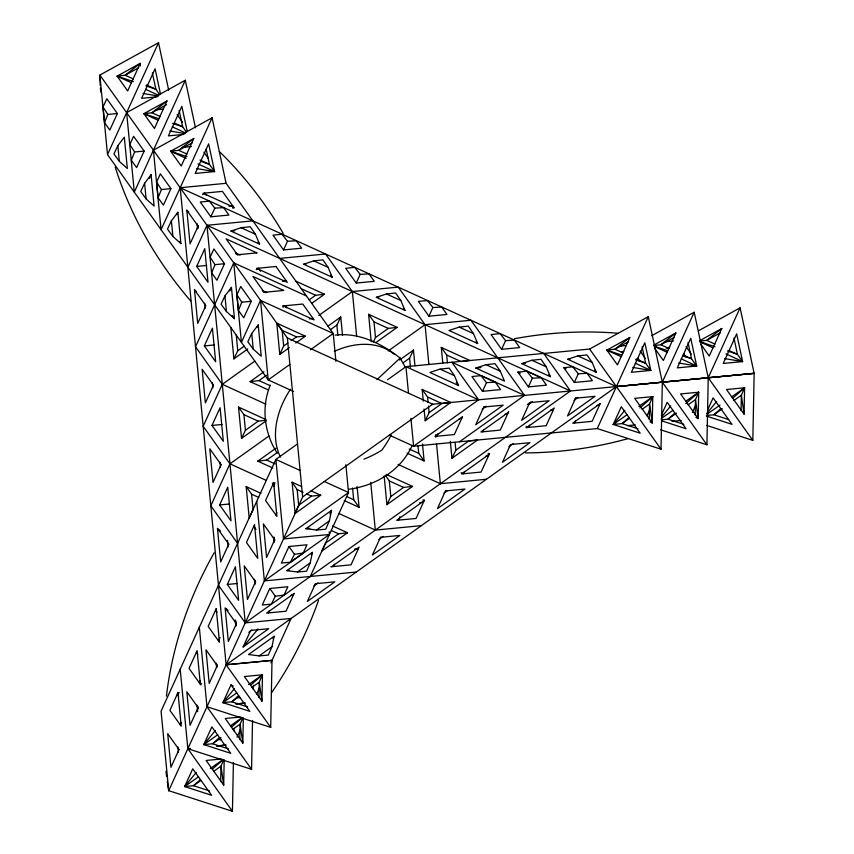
<?xml version="1.0" encoding="UTF-8"?>
<svg xmlns="http://www.w3.org/2000/svg" width="854" height="854" viewBox="0 0 854 854"><rect width="100%" height="100%" fill="white"/><g stroke="black" fill="none" stroke-linecap="round" stroke-linejoin="round"><path stroke-width="1.28" d="M220.684 781.559L220.983 766.123L223.748 759.782M221.624 758.982L206.124 760.455L223.695 785.114L224.186 760.049M168.697 790.665L232.437 811.3L233.398 762.697M239.803 739.596L240.113 724.149L242.878 717.819M240.753 717.008L225.253 718.492L242.824 743.151L243.315 718.086M180.194 669.216L187.848 748.723L251.567 769.337L252.528 720.733M258.933 697.633L259.242 682.186L262.466 674.799L244.383 676.528L261.943 701.177L262.466 674.799L248.567 684.577M270.697 727.373L272.01 660.377L226.086 664.764L270.697 727.373L206.956 706.728L251.567 769.337M649.254 419.463L649.552 404.017L652.787 396.63L634.693 398.359L652.264 423.008L652.787 396.63L638.888 406.408M551.364 432.989L597.277 428.569L661.017 449.204L662.33 382.208M695.156 415.044L695.466 399.597L698.689 392.21L680.606 393.94L698.177 418.588L698.689 392.21L685.858 401.231M660.676 429.808L706.92 444.774L708.233 377.788L740.098 307.824L698.689 330.679M741.069 410.625L741.368 395.178L744.603 387.791L726.508 389.52L744.08 414.169L744.603 387.791L731.771 396.811M706.589 425.388L752.833 440.354L754.146 373.358L740.098 307.824M233.697 730.682L234.188 728.355M252.827 688.719L253.553 685.218M271.956 646.756L274.134 636.262L248.525 654.527L259.146 655.883L268.263 655.125L271.956 646.756L259.146 655.883M310.237 562.85L312.404 552.367L286.795 570.632L297.427 571.988L306.543 571.23L310.237 562.85L297.427 571.988M329.356 520.887L331.533 510.393L305.924 528.669L316.556 530.024L325.673 529.266L329.356 520.887L316.556 530.024M270.355 385.133C260.993 406.995 264.324 433.405 277.198 453.143M104.54 122.656L107.86 114.436L103.035 107.006L106.814 98.744L117.361 113.529L109.824 130.054L104.54 122.656L103.035 107.006M134.633 151.991L131.313 160.21L136.608 167.597L144.145 151.073L133.598 136.288L129.808 144.55L134.633 151.991L144.145 151.073M158.097 197.765L161.417 189.545L156.592 182.105L160.371 173.842L170.917 188.627L163.392 205.152L158.097 197.765L156.592 182.105M214.984 264.644L211.664 272.864L216.948 280.251L224.485 263.726L213.938 248.941L210.159 257.203L214.984 264.644L224.485 263.726M238.447 310.408L241.767 302.188L236.942 294.758L240.721 286.496L251.268 301.281L243.732 317.805L238.447 310.408L236.942 294.758M311.166 490.879L320.709 495.224L295.1 513.489L298.654 505.248L297.149 489.588L292.089 482.179L301.633 486.524M303.245 553.05L306.992 544.777L288.919 546.517L281.382 563.042L290.435 562.188L303.245 553.05L294.459 554.289L290.435 562.188M293.637 391.495L268.199 379.902L107.508 154.595L158.513 42.7L99.854 75.088A389.755 338.077 24.5 0 0 100.249 85.485M167 100.932L154.446 128.474L143.899 113.678L167 100.932L151.916 112.781L143.899 113.678L158.139 120.275M185.297 80.255L134.291 192.15L126.638 112.632L185.297 80.255L195.47 127.78M149.482 178.272L151.094 174.728L154.115 206.049L146.119 198.918L140.707 191.531L144.614 183.258L151.094 174.728M193.783 138.476L181.229 166.028L170.683 151.233L193.783 138.476L178.7 150.325L170.683 151.233L186.108 158.374M212.08 117.799L161.075 229.705L153.421 150.187L212.08 117.799L226.107 183.311L333.231 333.519L335.91 361.349M176.799 214.642L177.878 212.283L180.899 243.593L172.892 236.462L167.491 229.085L171.387 220.812L177.878 212.283M187.859 267.249L206.978 225.285L252.891 220.866M210.842 216.799L214.802 208.12L209.347 201.128L200.295 202.014L210.842 216.799L228.925 215.059L223.652 207.65L214.802 208.12M196.687 266.405L204.768 248.663L208.013 282.268L196.687 266.405L206.689 265.434M306.447 295.964L233.761 262.84L195.513 346.767L222.286 384.311L265.904 404.188M204.341 345.913L212.422 328.182L215.667 361.786L204.341 345.913L214.343 344.952M229.833 290.926L231.445 287.382L234.455 318.691L226.459 311.561L221.058 304.184L224.954 295.911L231.445 287.382M310.472 349.745L333.231 333.519L260.545 300.384L241.415 342.347L233.761 262.84M283.539 249.934L287.499 241.244L282.033 234.263L272.992 235.149L283.539 249.934L301.611 248.194L296.349 240.785L287.499 241.244M211.995 425.431L220.086 407.7L223.321 441.304L211.995 425.431L221.997 424.47M257.15 327.296L258.228 324.936L261.239 356.246L253.243 349.115L247.831 341.739L251.738 333.455L258.228 324.936M295.804 343.041L305.401 336.198L276.781 323.143L279.792 354.463L283.645 345.998L287.915 342.956M219.649 504.949L227.74 487.207L230.975 520.812L219.649 504.949L229.651 503.988M297.534 443.952L275.853 459.42L161.064 711.179L168.718 790.687L302.636 496.964L287.35 337.971L99.854 75.088L107.508 154.595M356.225 283.058L360.185 274.369L354.72 267.387L345.678 268.273L356.225 283.058L374.298 281.318L369.035 273.91L360.185 274.369M227.303 584.467L235.394 566.725L238.629 600.33L227.303 584.467L237.305 583.495M180.215 724.779L181.261 722.473M200.391 680.51L199.334 682.816L201.704 683.894M218.464 640.852L220.044 637.383M275.874 514.983L276.92 512.678M243.134 646.969L250.67 630.444L268.743 628.704L243.134 646.969L258.036 628.982M269.789 588.481L262.263 605.006L271.305 604.152L275.34 596.252L284.115 595.014L287.873 586.741L269.789 588.481L275.34 596.252M209.411 790.868L193.484 785.712L184.645 786.555L192.737 768.824L211.589 795.277L184.645 786.555L196.217 772.507M228.53 748.905L212.614 743.749L203.775 744.592L211.856 726.861L230.719 753.313L203.775 744.592L215.336 730.544M230.986 684.887L249.838 711.35L222.905 702.629L230.986 684.887L233.281 686.093M268.337 612.916L269.384 610.61M273.056 638.621L274.134 636.262M311.336 554.726L312.404 552.367M329.922 513.937L331.533 510.393M237.038 737.109L240.316 729.914M256.712 693.95L259.445 687.95M270.921 662.768L291.139 618.413M310.29 576.471L348.539 492.544L345.859 464.715M428.911 316.193L432.871 307.504L427.416 300.523L418.364 301.398L428.911 316.193L446.994 314.453L441.721 307.045L432.871 307.504M333.37 566.533L334.426 564.216M398.412 520.139L399.982 516.681M436.682 436.245L437.739 433.939M424.513 499.921L416.079 518.442L396.672 520.31L424.16 500.7M482.499 391.324L486.46 382.635L480.994 375.653L471.952 376.539L482.499 391.324L500.572 389.584L495.309 382.176L480.994 375.653M501.608 349.318L505.568 340.629L500.102 333.647L491.061 334.533L501.608 349.318L519.68 347.578L514.418 340.17L505.568 340.629M464.491 471.451L463.444 473.756L461.075 472.678M482.595 431.825L483.642 429.509M489.555 453.538L481.112 472.059L461.704 473.927L489.193 454.317M508.706 411.607L500.263 430.117L480.855 431.985L508.343 412.386M528.412 386.894L532.362 378.215L526.907 371.223L517.866 372.109L528.412 386.894L546.485 385.154L541.222 377.746L526.907 371.223M529.555 425.089L528.498 427.395L526.139 426.327M574.315 382.475L578.275 373.785L572.82 366.804L563.768 367.69L574.315 382.475L592.388 380.735L587.125 373.326L578.275 373.785M574.454 423.04L575.5 420.734M597.277 428.559L648.282 316.663L589.623 349.051L543.71 353.471M637.981 428.761L622.064 423.616L613.225 424.459L621.306 406.717L640.158 433.181L613.225 424.459L624.786 410.4M653.95 345.037L675.898 332.921L663.344 360.473L654.303 347.791M647.012 415.749L649.734 409.749M706.92 444.774L662.309 382.176L694.195 312.244L651.634 335.739M661.284 415.311L667.209 402.298L686.072 428.761L661.583 420.83M699.853 340.618L721.801 328.502L709.247 356.054L700.963 344.429M692.37 412.525L695.647 405.33M707.731 409.706L713.122 397.879L731.974 424.342L706.258 416.015M117.831 145.703L113.924 153.987L119.336 161.363L127.331 168.494L124.321 137.184L117.831 145.703L119.336 161.363M230.868 327.562L233.889 358.872L237.775 350.791L244.18 346.222M265.989 419.592L238.522 407.08L241.543 438.39L245.429 430.299L258.239 421.171L265.872 420.275M330.466 329.633L336.871 325.075L340.767 316.983L342.518 335.248M373.273 342.155L375.504 337.533L388.303 328.395L397.217 327.349L368.597 314.304L371.234 341.707M403.163 362.769L409.568 358.2L413.453 350.108L414.959 365.768M424.064 409.002L425.196 420.744L429.082 412.663L441.892 403.526L450.805 402.48L422.175 389.435L423.306 401.177M384.151 475.945L386.915 504.65L390.812 496.558L403.611 487.431L412.525 486.385L386.179 474.376M451.958 458.256L455.844 450.175L468.654 441.038L477.567 439.991L451.958 458.256L450.325 441.304M411.927 446.098C400.419 470.821 375.333 485.777 348.912 489.257M247.66 706.931L231.744 701.785L222.905 702.629L234.466 688.57M661.604 417.019L670.689 405.981M706.685 413.603L716.602 401.561M377.03 379.571L400.131 358.05L405.276 367.145M238.682 695.69L231.744 701.785L239.141 696.501M250.574 685.25L262.466 674.799M219.553 737.653L212.614 743.749L221.079 737.717M231.445 727.213L242.344 717.638M200.423 779.617L193.484 785.712L200.893 780.439M212.315 769.176L223.225 759.601M628.992 417.521L622.064 423.616L629.462 418.332M639.902 407.945L652.787 396.63M674.906 413.101L667.967 419.186L661.295 419.826M685.805 403.526L698.689 392.21M720.819 408.671L713.88 414.766L707.208 415.407M732.711 398.231L744.603 387.791M628.982 338.131L614.901 349.19L606.884 350.097L617.431 364.893L629.985 337.341L606.884 350.097L621.125 356.684M675.898 332.921L660.804 344.77L653.94 345.55M721.801 328.502L706.717 340.351L699.842 341.13M202.644 194.595L204.757 193.089L206.23 195.16M256.2 269.704L258.324 268.188L260.523 271.284M282.984 307.248L285.097 305.743L286.57 307.803M309.212 299.839L315.617 295.27L324.531 294.224L295.9 281.179M233.889 358.872L247.756 348.976M311.721 303.351L324.531 294.224M254.812 361.125L222.286 384.311L203.167 426.285L229.939 463.829L266.288 480.396M318.755 315.51L352.36 291.545L398.263 287.125L425.046 324.669L428.879 364.434M291.118 340.671L296.455 336.871L305.401 336.198M279.792 354.463L289.399 347.61M268.508 390.011L250.115 381.631L263.993 371.746M327.957 326.121L340.767 316.983M250.115 381.631L259.029 380.596L266.501 375.258M289.88 364.434L268.199 379.902L260.545 300.384M241.543 438.39L266.085 420.883M375.877 342.571L397.217 327.349M268.967 435.999L229.939 463.829L210.821 505.792L237.593 543.347M388.196 350.962L425.046 324.669L470.96 320.25L524.537 395.381L459.505 441.764M272.746 467.971L257.769 461.149L275.917 448.211M399.587 360.004L413.453 350.108M257.769 461.149L266.683 460.103L277.358 452.492M387.513 379.816L405.949 366.676L543.667 353.407L570.451 390.961L245.258 622.865L218.475 585.31M275.041 482.873L272.928 484.378L274.39 486.438M298.654 505.248L311.454 496.11L320.709 495.224M425.196 420.744L450.805 402.48M300.085 470.458L275.853 459.42L283.507 538.927L348.539 492.544L324.317 481.507M524.537 395.381L451.851 362.256L478.635 399.8L413.603 446.194L389.371 435.145M482.179 409.247L486.406 406.226M256.723 501.383L264.377 580.901L329.42 534.508L329.164 531.861M347.493 532.768L338.579 533.814L325.78 542.952L321.883 551.033L347.493 532.768L332.526 525.947M386.915 504.65L412.525 486.385M527.676 404.294L530.878 402.01M528.092 404.817L532.32 401.807M331.64 566.693L359.128 547.094L351.047 564.825L330.786 566.778M526.769 427.566L554.257 407.966L546.165 425.698L525.915 427.651M574.699 399.17L576.834 397.654M248.802 632.302L251.973 630.038M313.834 585.919L318.062 582.898M378.866 539.525L383.094 536.515M443.899 493.142L447.08 490.879M508.941 446.759L513.169 443.738M573.995 400.398L578.222 397.388M179.383 692.669L177.269 694.174L178.742 696.234M302.636 496.964L432.722 404.22L754.125 373.337L616.407 386.616L226.129 664.828L180.194 187.731L226.107 183.311M251.834 687.459L259.242 682.186L261.943 701.177M642.155 409.29L649.552 404.017L652.264 423.008L649.969 421.801M676.432 413.165L667.967 419.186L683.883 424.342M688.057 404.871L695.466 399.597L698.177 418.588L695.882 417.382M232.704 729.433L240.113 724.149L242.824 743.151M213.585 771.397L220.983 766.123L223.695 785.114M722.335 408.735L713.88 414.766L728.569 419.527M733.97 400.451L741.368 395.178L744.08 414.169M613.225 424.459L627.124 414.681M222.905 702.629L236.804 692.85M661.263 418.535L673.027 410.262M203.775 744.592L217.674 734.814M230.505 725.793L242.269 717.52M707.176 414.105L720.007 405.084M184.645 786.555L198.544 776.777M210.308 768.504L223.14 759.484M138.658 67.765L125.132 75.227L117.126 76.134L127.673 90.93L140.216 63.377L117.126 76.134L131.356 82.721M166.562 104.69L151.916 112.781L160.189 116.55M192.225 142.864L178.7 150.325L186.973 154.094M628.427 341.728L614.901 349.19L623.174 352.958M674.329 337.309L660.804 344.77L669.077 348.539M720.242 332.889L706.717 340.351L714.99 344.119M230.943 231.082L241.116 227.73L250.211 226.737L255.431 234.252L259.573 244.127L230.943 231.082L234.818 230.708M303.64 264.217L313.813 260.854L322.908 259.862L328.117 267.377L332.259 277.262L303.64 264.217L306.223 263.961M376.326 297.341L386.499 293.979L395.594 292.986L400.814 300.501L404.945 310.386L376.326 297.341L378.909 297.096M459.185 327.114L449.012 330.477L477.642 343.522L473.5 333.636L468.28 326.121L459.185 327.114L473.5 333.636M440.088 369.109L429.914 372.472L458.534 385.517L454.392 375.632L449.183 368.117L440.088 369.109L454.392 375.632M475.817 368.053L485.99 364.69L495.085 363.697L500.305 371.212L504.447 381.097L475.817 368.053L480.983 367.551M521.73 363.633L531.903 360.271L540.998 359.278L546.208 366.793L550.35 376.678L521.73 363.633L525.605 363.26M567.675 359.267L577.848 355.915L586.944 354.922L592.164 362.438L596.305 372.312L567.675 359.267L570.259 359.022M621.499 352.232L623.762 351.485M666.28 348.186L669.664 347.066M157.125 96.833L141.604 98.338L155.086 68.768L160.467 93.94M155.492 109.856L163.36 109.098M183.909 134.388L168.387 135.882L181.859 106.323L187.25 131.495M182.276 147.411L191.456 146.525M206.188 149.226L209.422 164.331L214.578 171.558L195.171 173.437L208.643 143.867L214.578 171.558L196.623 168.58M642.123 346.831L645.624 363.196L650.78 370.422L631.373 372.301L644.845 342.732L650.78 370.422L632.825 367.444M688.025 342.411L691.526 358.776L696.683 366.003L677.286 367.882L690.758 338.312L696.683 366.003L678.727 363.025M733.938 337.992L737.44 354.357L742.596 361.584L723.189 363.462L736.66 333.893L742.596 361.584L724.64 358.605M107.86 114.436L117.361 113.529M161.417 189.545L170.917 188.627M228.947 206.209L232.736 205.846L232.982 208.429M279.674 258.41L325.577 253.99L352.36 291.545L356.694 336.604M282.514 281.308L286.293 280.945M241.767 302.188L251.268 301.281M282.514 305.988L302.775 304.045L314.091 319.908L283.368 305.913M309.297 318.862L313.076 318.489M619.79 346.148L626.345 345.507M665.693 341.717L673.571 340.959M754.146 373.358L616.396 386.595L180.194 187.731M459.196 418.631L461.715 418.385M505.098 414.211L507.628 413.966M551.011 409.792L553.531 409.546M596.957 405.426L599.487 405.18M551.321 432.925L413.603 446.194L410.923 418.364M627.444 425.655L635.312 424.897M672.045 421.364L681.225 420.478M485.947 456.143L488.477 455.897L488.221 453.314M397.953 464.373L440.354 483.706L486.268 479.275M419.656 502.654L423.435 502.291L423.189 499.707M305.924 528.669L309.799 528.295M283.507 538.927L329.42 534.508M338.974 513.521L375.322 530.088L421.236 525.669M354.613 549.037L358.402 548.674M286.795 570.632L289.378 570.376M264.377 580.901L356.193 572.052M290.84 595.302L293.37 595.057M291.161 618.445L245.258 622.865L206.978 225.285L570.451 390.961M226.107 664.796L272.01 660.377M190.474 748.478L187.848 748.723L232.437 811.3M532.362 378.215L541.222 377.746M486.46 382.635L495.309 382.176M335.131 335.12C359.075 332.217 381.802 343.65 400.131 358.05M236.483 697.398L240.027 697.857M217.354 739.361L220.898 739.82M143.056 93.481L158.449 96.032M169.839 131.025L185.222 133.587M117.126 76.134L133.363 81.621M145.863 85.848L155.855 89.232L159.741 94.687M143.899 113.678L158.897 118.749M172.636 123.403L182.639 126.776L186.524 132.231M170.683 151.233L186.93 156.72M200.669 161.374L209.422 164.331L199.964 160.018M699.949 341.675L714.947 346.745M727.437 350.973L737.44 354.357L729.167 350.588M654.047 346.094L667.785 350.748M682.784 355.819L691.526 358.776L683.253 355.008M606.884 350.097L621.883 355.168M635.622 359.812L645.624 363.196L636.166 358.883M133.405 78.995L125.132 75.227L140.216 63.377L140.323 65.971M146.397 84.92L155.855 89.232L152.354 72.868M174.365 123.008L182.639 126.776L179.137 110.422M577.848 355.915L592.164 362.438M233.75 207.266L203.028 193.26L222.424 191.392L234.242 207.96M563.768 367.69L566.159 368.779M241.116 227.73L255.431 234.252M313.813 260.854L328.117 267.377M386.499 293.979L400.814 300.501M531.903 360.271L546.208 366.793M517.866 372.109L520.246 373.198M485.99 364.69L500.305 371.212M235.437 252.891L240.166 255.036M235.736 253.755L238.01 254.791M441.283 347.429L469.913 360.473L461 361.53L446.685 354.997L441.283 347.429L442.788 363.089M301.302 288.748L315.617 295.27M368.597 314.304L373.999 321.873L388.303 328.395M262.221 290.435L266.95 292.591M263.117 291.577L265.498 292.666M478.635 399.8L405.949 366.676L408.5 393.182M276.781 323.143L282.14 330.349L296.455 336.871M422.175 389.435L427.576 397.003L441.892 403.526M287.35 337.971L432.722 404.22M259.029 380.596L269.768 385.485M409.183 449.023L418.727 453.367L424.118 460.936L422.495 443.984M407.059 453.164L424.118 460.936M238.522 407.08L243.924 414.649L258.239 421.171M385.442 475.497L389.307 480.909L403.611 487.431M266.683 460.103L275.041 463.914M346.532 496.494L353.684 499.761L359.086 507.329L357.079 486.449M344.301 500.583L359.086 507.329M297.149 489.588L303.106 492.31M306.682 493.943L311.454 496.11M272.351 483.161L274.774 484.261M246.176 486.599L251.578 494.167L253.083 509.817L249.197 517.908L246.176 486.599L260.972 493.334M251.578 494.167L258.73 497.423M331.427 530.547L338.579 533.814M699.885 341.803L712.941 347.845M725.985 353.898L742.596 361.584M145.586 89.318L158.641 95.36M655.167 346.777L667.027 352.264M681.268 358.861L696.683 366.003M172.369 126.862L185.414 132.914M635.355 363.281L650.78 370.422M197.968 163.872L214.578 171.558M186.823 210.265L198.149 226.139L190.058 243.87L186.823 210.265L188.798 212.005M194.477 289.784L205.803 305.647L197.712 323.388L194.477 289.784L196.452 291.524M218.432 529.192L220.396 530.932M226.086 608.71L228.05 610.45M752.833 440.354L708.222 377.756L694.195 312.244M686.029 346.649L691.388 354.154M640.116 351.069L645.475 358.573M661.017 449.204L589.623 349.051M594.8 370.209L596.305 372.312M548.844 374.564L550.35 376.678M476.137 341.408L477.642 343.522M403.44 308.273L404.945 310.386M456.271 382.346L458.534 385.517M330.754 275.148L332.259 277.262M177.13 114.649L182.489 122.165M203.914 152.204L208.504 158.641M258.068 242.024L259.573 244.127M179.393 241.479L180.899 243.593M232.203 315.521L234.455 318.691M288.919 546.517L294.459 554.289M253.798 526.342L256.008 529.437M215.518 610.247L216.991 612.307M196.388 652.21L197.861 654.271M200.85 684.929L189.033 668.362L197.114 650.62L200.348 684.235M683.979 353.588L685.356 356.887M638.077 358.007L639.454 361.306M648.282 316.663L662.309 382.176M158.513 42.7L168.697 90.225M446.685 354.997L447.432 362.833M455.097 442.351L455.844 450.175M435.636 434.665L435.892 437.323M436.533 443.941L440.354 483.706M427.576 397.003L428.078 402.223M428.462 406.141L429.082 412.663M409.568 358.2L410.443 367.327M417.969 445.542L418.727 453.367M373.999 321.873L375.504 337.533M389.307 480.909L390.812 496.558M370.732 482.382L375.322 530.088M336.871 325.075L337.874 335.505M352.563 488.018L353.684 499.761M282.14 330.349L283.645 345.998M292.089 482.179L295.1 513.489M274.219 537.187L274.593 541.105M273.558 537.283L274.059 542.45M251.738 333.455L253.243 349.115M236.27 335.131L237.775 350.791M243.924 414.649L245.429 430.299M255.218 580.464L255.463 583.068M254.428 579.247L254.93 584.414M224.954 295.911L226.459 311.561M197.893 225.627L198.128 228.114M235.939 621.093L236.312 625M197.028 223.631L197.53 228.797M204.682 303.149L205.184 308.315M212.336 382.667L212.838 387.833M219.99 462.174L220.492 467.351M227.527 540.401L228.146 546.859M235.181 619.919L235.8 626.377M216.937 664.359L217.194 666.963M216.158 663.142L216.532 667.017M171.387 220.812L172.892 236.462M199.324 627.242L206.978 706.76M197.808 706.322L198.064 708.937M197.028 705.105L197.648 711.574M144.614 183.258L146.119 198.918M177.899 747.069L178.401 752.246M168.718 790.687A389.67 338.013 -35.5 0 1 167.309 781.698M166.615 776.521A389.67 338.013 -35.5 0 1 166.007 771.311M166.434 696.138A389.67 338.013 -35.5 0 1 214.151 552.837M514.407 338.739A389.67 338.013 -35.5 0 1 618.029 333.252M219.371 151.521A389.637 337.992 84.5 0 1 283.197 233.345M318.499 600.405A389.637 337.992 84.5 0 1 271.455 692.882M628.149 438.582A389.755 338.077 24.5 0 1 525.381 452.919M190.677 300.95A389.755 338.077 24.5 0 1 115.237 167.085M100.676 92.008A389.755 338.077 24.5 0 1 100.409 88.09M391.228 435.028A77.661 54.058 -60.9 0 1 381.877 450.111A77.661 51.88 -19.6 0 1 363.985 459.196M280.454 457.082A77.661 54.837 -46.1 0 1 290.467 389.243M334.309 351.357A77.661 54.837 -46.1 0 1 394.42 354.463M213.457 385.165L205.366 402.907L202.131 369.291L213.457 385.165M221.111 464.683L213.02 482.414L209.785 448.809L221.111 464.683M228.765 544.201L220.684 561.932L217.439 528.327L228.765 544.201M177.984 692.594L169.903 710.325L181.219 726.199L177.984 692.594M216.243 608.656L208.162 626.398L219.478 642.272L216.243 608.656M254.513 524.762L246.432 542.493L257.748 558.367L254.513 524.762M273.643 482.798L265.562 500.529L276.877 516.403L273.643 482.798M179.02 749.577L170.928 767.308L167.694 733.703L179.02 749.577M198.139 707.614L190.058 725.345L186.823 691.74L198.139 707.614M217.268 665.65L209.187 683.381L205.953 649.777L217.268 665.65M236.419 623.708L228.338 641.45L225.104 607.845L236.419 623.708M255.549 581.745L247.457 599.487L244.223 565.871L255.549 581.745M274.668 539.781L266.587 557.513L263.352 523.908L274.668 539.781M294.096 593.477L286.005 611.218L266.608 613.087L294.096 593.477M315.446 583.698L307.355 601.44L334.843 581.83L315.446 583.698M380.478 537.315L372.397 555.047L399.885 535.447L380.478 537.315M462.441 416.805L454.349 434.547L434.953 436.415L462.441 416.805M445.51 490.922L437.429 508.664L464.918 489.054L445.51 490.922M483.791 407.027L475.699 424.769L503.187 405.159L483.791 407.027M510.543 444.539L502.462 462.281L529.95 442.671L510.543 444.539M529.693 402.608L521.613 420.339L549.101 400.739L529.693 402.608M575.607 398.188L567.526 415.919L595.003 396.32L575.607 398.188M600.202 403.6L592.121 421.342L572.714 423.21L600.202 403.6M256.851 252.891L237.444 254.759L226.129 238.885L256.851 252.891M275.991 266.491L256.584 268.359L287.307 282.364L275.991 266.491M283.624 290.435L264.228 292.303L252.901 276.44L283.624 290.435M245.013 703.098L235.832 703.984L245.013 703.088M225.883 745.062L216.702 745.948L225.883 745.062"/></g></svg>
